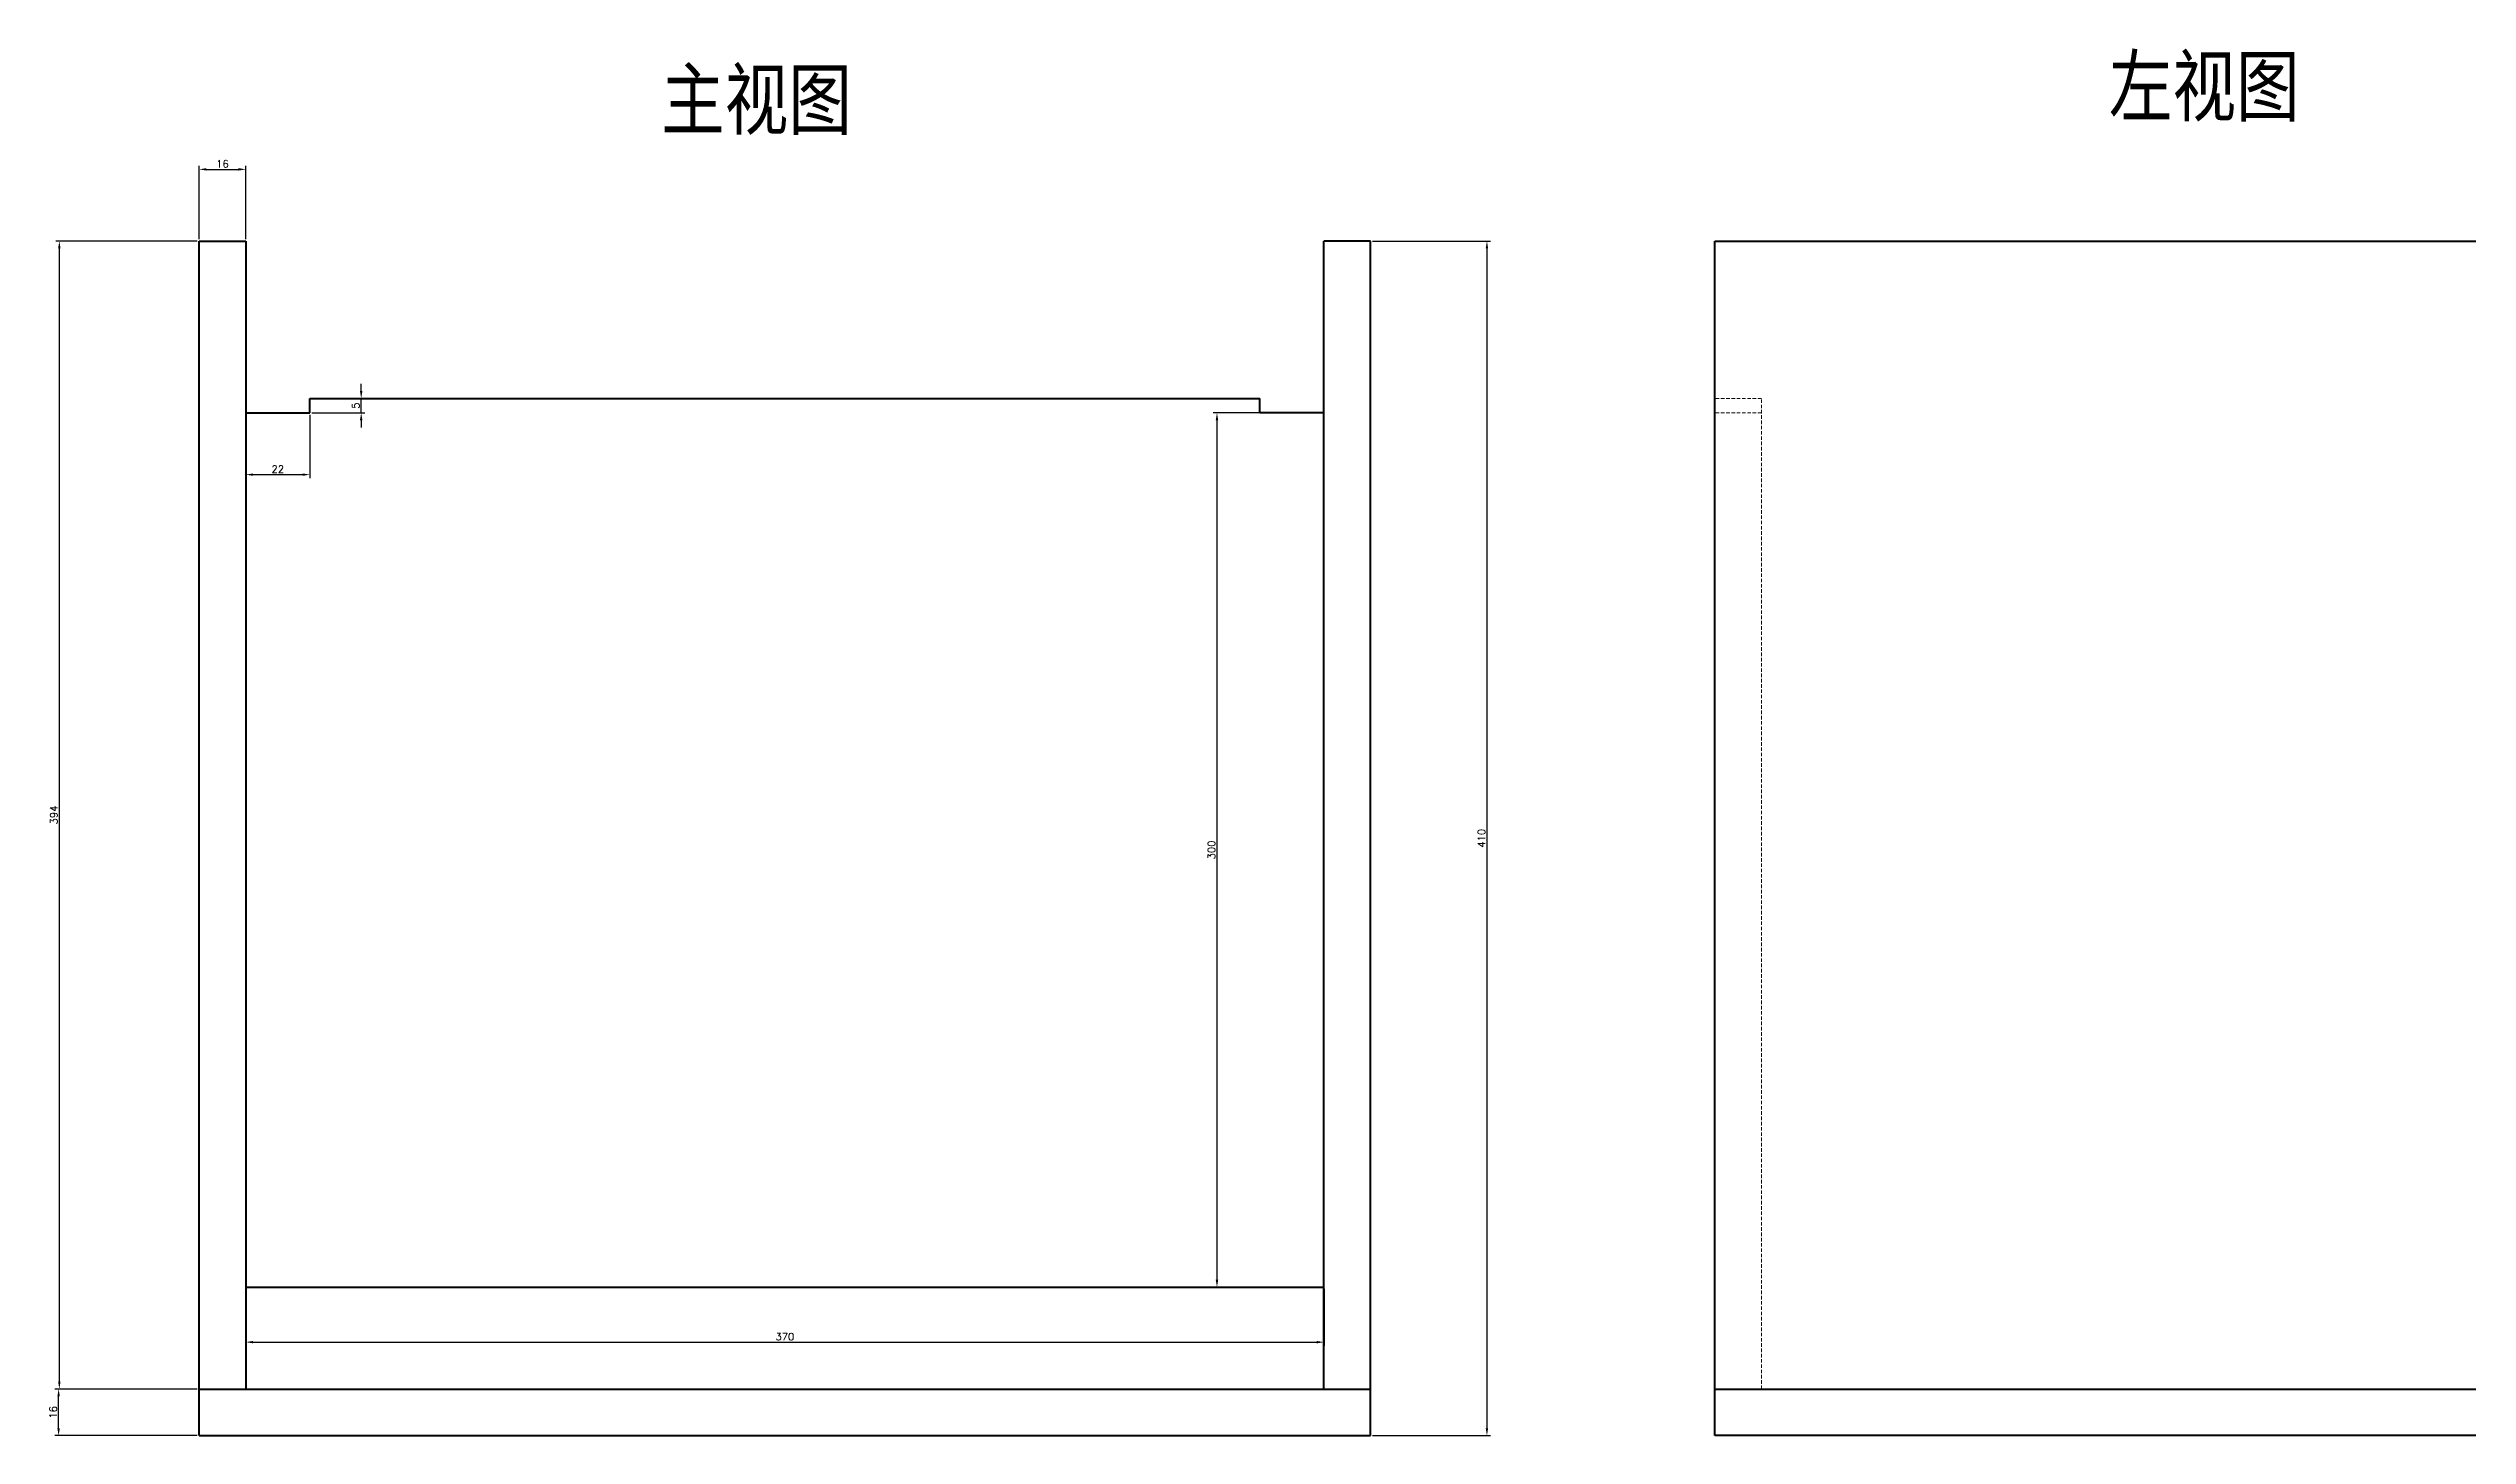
# Model space of a CAD drawing. Header units: millimetres. Extents: x 351 to 2235, y -675 to 500.
# Drawn here: x 351 to 1182, y 24 to 500 of the extents above; entities that cross this region are included whole.
import ezdxf

# ---------------------------------------------------------------- set-up
doc = ezdxf.new("R2010")
doc.units = ezdxf.units.MM
doc.header["$LTSCALE"] = 0.38
doc.linetypes.add('HIDDEN2', pattern=[4.7625, 3.175, -1.5875])
doc.layers.add('细实线', color=7, linetype='Continuous', lineweight=20)
doc.styles.get("Standard").update_dxf_attribs({"font": 'txt', "bigfont": 'gbcbig.shx'})
doc.styles.add('工程图中的汉字', font='simfang.ttf', dxfattribs={"width": 0.8})
doc.dimstyles.new('ISO-25', dxfattribs={"dimtxt": 2.5, "dimasz": 2.5, "dimexe": 1.25, "dimexo": 0.625, "dimtad": 1, "dimtxsty": 'Standard', "dimcen": 2.5, "dimadec": 0, "dimazin": 0, "dimtfac": 1, "dimtmove": 0, "dimatfit": 3, "dimfxl": 1, "dimarcsym": 0})

# ---------------------------------------------------------------- blocks, each defined once
blk = doc.blocks.new('*D12')
at = {"layer": 'Defpoints', "color": 0, "lineweight": 20}
for p in [(403.2, 433.53), (355.22, 39.53), (403.2, 39.53)]:
    blk.add_point(p, dxfattribs=at)
at = {"layer": '细实线', "color": 0, "lineweight": -2}
for p, q in [((402.57, 433.53), (353.97, 433.53)), ((355.22, 431.03), (355.22, 42.03)), ((402.57, 39.53), (353.97, 39.53))]:
    blk.add_line(p, q, dxfattribs=at)
at = {"layer": '细实线', "color": 0, "lineweight": 20}
for points in [[(354.81, 431.03), (355.64, 431.03), (355.22, 433.53)], [(354.81, 42.03), (355.64, 42.03), (355.22, 39.53)]]:
    blk.add_solid(points, dxfattribs=at)
at = {"layer": '细实线', "color": 0, "lineweight": 20, "insert": (353.35, 236.53), "char_height": 2.5, "attachment_point": 5, "rotation": 90}
blk.add_mtext('394', dxfattribs=at)
blk = doc.blocks.new('*D13')
at = {"layer": 'Defpoints', "color": 0, "lineweight": 20}
for p in [(419.2, 458.13), (403.2, 433.53), (419.2, 433.53)]:
    blk.add_point(p, dxfattribs=at)
at = {"layer": '细实线', "color": 0, "lineweight": -2}
for p, q in [((403.2, 434.16), (403.2, 459.38)), ((405.7, 458.13), (416.7, 458.13)), ((419.2, 434.16), (419.2, 459.38))]:
    blk.add_line(p, q, dxfattribs=at)
at = {"layer": '细实线', "color": 0, "lineweight": 20}
for points in [[(405.7, 458.55), (405.7, 457.72), (403.2, 458.13)], [(416.7, 458.55), (416.7, 457.72), (419.2, 458.13)]]:
    blk.add_solid(points, dxfattribs=at)
at = {"layer": '细实线', "color": 0, "lineweight": 20, "insert": (411.2, 460.01), "char_height": 2.5, "attachment_point": 5}
blk.add_mtext('16', dxfattribs=at)
blk = doc.blocks.new('*D14')
at = {"layer": 'Defpoints', "color": 0, "lineweight": 20}
for p in [(419.2, 374.53), (441.2, 374.53), (441.2, 353.36)]:
    blk.add_point(p, dxfattribs=at)
at = {"layer": '细实线', "color": 0, "lineweight": -2}
for p, q in [((419.2, 373.91), (419.2, 352.11)), ((441.2, 373.91), (441.2, 352.11)), ((421.7, 353.36), (438.7, 353.36))]:
    blk.add_line(p, q, dxfattribs=at)
at = {"layer": '细实线', "color": 0, "lineweight": 20}
for points in [[(421.7, 353.78), (421.7, 352.95), (419.2, 353.36)], [(438.7, 353.78), (438.7, 352.95), (441.2, 353.36)]]:
    blk.add_solid(points, dxfattribs=at)
at = {"layer": '细实线', "color": 0, "lineweight": 20, "insert": (430.2, 355.24), "char_height": 2.5, "attachment_point": 5}
blk.add_mtext('22', dxfattribs=at)
blk = doc.blocks.new('*D15')
at = {"layer": 'Defpoints', "color": 0, "lineweight": 20}
for p in [(441.2, 379.53), (441.2, 374.53), (458.81, 379.53)]:
    blk.add_point(p, dxfattribs=at)
at = {"layer": '细实线', "color": 0, "lineweight": -2}
for p, q in [((458.81, 382.03), (458.81, 384.53)), ((441.82, 379.53), (460.06, 379.53)), ((441.82, 374.53), (460.06, 374.53)), ((458.81, 374.53), (458.81, 379.53)), ((458.81, 372.03), (458.81, 369.53))]:
    blk.add_line(p, q, dxfattribs=at)
at = {"layer": '细实线', "color": 0, "lineweight": 20}
for points in [[(458.39, 382.03), (459.23, 382.03), (458.81, 379.53)], [(458.39, 372.03), (459.23, 372.03), (458.81, 374.53)]]:
    blk.add_solid(points, dxfattribs=at)
at = {"layer": '细实线', "color": 0, "lineweight": 20, "insert": (456.94, 377.03), "char_height": 2.5, "attachment_point": 5, "rotation": 90}
blk.add_mtext('5', dxfattribs=at)
blk = doc.blocks.new('*D17')
at = {"layer": 'Defpoints', "color": 0, "lineweight": 20}
for p in [(354.98, 39.53), (403.2, 39.53), (403.2, 23.53)]:
    blk.add_point(p, dxfattribs=at)
at = {"layer": '细实线', "color": 0, "lineweight": -2}
for p, q in [((402.57, 39.53), (353.73, 39.53)), ((354.98, 26.03), (354.98, 37.03)), ((402.57, 23.53), (353.73, 23.53))]:
    blk.add_line(p, q, dxfattribs=at)
at = {"layer": '细实线', "color": 0, "lineweight": 20}
for points in [[(354.56, 37.03), (355.4, 37.03), (354.98, 39.53)], [(354.56, 26.03), (355.4, 26.03), (354.98, 23.53)]]:
    blk.add_solid(points, dxfattribs=at)
at = {"layer": '细实线', "color": 0, "lineweight": 20, "insert": (353.11, 31.53), "char_height": 2.5, "attachment_point": 5, "rotation": 90}
blk.add_mtext('16', dxfattribs=at)
blk = doc.blocks.new('*D18')
at = {"layer": 'Defpoints', "color": 0, "lineweight": 20}
for p in [(805.2, 433.53), (805.2, 23.53), (845.11, 23.53)]:
    blk.add_point(p, dxfattribs=at)
at = {"layer": '细实线', "color": 0, "lineweight": -2}
for p, q in [((805.82, 433.53), (846.36, 433.53)), ((845.11, 431.03), (845.11, 26.03)), ((805.82, 23.53), (846.36, 23.53))]:
    blk.add_line(p, q, dxfattribs=at)
at = {"layer": '细实线', "color": 0, "lineweight": 20}
for points in [[(844.69, 431.03), (845.52, 431.03), (845.11, 433.53)], [(844.69, 26.03), (845.52, 26.03), (845.11, 23.53)]]:
    blk.add_solid(points, dxfattribs=at)
at = {"layer": '细实线', "color": 0, "lineweight": 20, "insert": (843.23, 228.53), "char_height": 2.5, "attachment_point": 5, "rotation": 90}
blk.add_mtext('410', dxfattribs=at)
blk = doc.blocks.new('*D19')
at = {"layer": 'Defpoints', "color": 0, "lineweight": 20}
for p in [(419.2, 74.53), (789.2, 74.53), (789.2, 55.62)]:
    blk.add_point(p, dxfattribs=at)
at = {"layer": '细实线', "color": 0, "lineweight": -2}
for p, q in [((419.2, 73.91), (419.2, 54.37)), ((789.2, 73.91), (789.2, 54.37)), ((421.7, 55.62), (786.7, 55.62))]:
    blk.add_line(p, q, dxfattribs=at)
at = {"layer": '细实线', "color": 0, "lineweight": 20}
for points in [[(421.7, 56.03), (421.7, 55.2), (419.2, 55.62)], [(786.7, 56.03), (786.7, 55.2), (789.2, 55.62)]]:
    blk.add_solid(points, dxfattribs=at)
at = {"layer": '细实线', "color": 0, "lineweight": 20, "insert": (604.2, 57.49), "char_height": 2.5, "attachment_point": 5}
blk.add_mtext('370', dxfattribs=at)
blk = doc.blocks.new('*D20')
at = {"layer": 'Defpoints', "color": 0, "lineweight": 20}
for p in [(789.2, 374.53), (752.47, 74.53), (789.2, 74.53)]:
    blk.add_point(p, dxfattribs=at)
at = {"layer": '细实线', "color": 0, "lineweight": -2}
for p, q in [((788.57, 374.53), (751.22, 374.53)), ((752.47, 372.03), (752.47, 77.03)), ((788.57, 74.53), (751.22, 74.53))]:
    blk.add_line(p, q, dxfattribs=at)
at = {"layer": '细实线', "color": 0, "lineweight": 20}
for points in [[(752.05, 372.03), (752.89, 372.03), (752.47, 374.53)], [(752.05, 77.03), (752.89, 77.03), (752.47, 74.53)]]:
    blk.add_solid(points, dxfattribs=at)
at = {"layer": '细实线', "color": 0, "lineweight": 20, "insert": (750.59, 224.53), "char_height": 2.5, "attachment_point": 5, "rotation": 90}
blk.add_mtext('300', dxfattribs=at)

msp = doc.modelspace()

# ---------------------------------------------------------------- linework, layer by layer
at = {"layer": '细实线', "lineweight": 50}
for p, q in [((403.196, 23.533), (403.196, 433.533)), ((403.196, 433.533), (419.196, 433.533)), ((419.196, 433.533), (419.196, 39.533)), ((805.196, 433.533), (789.196, 433.533)), ((789.196, 39.533), (789.196, 433.533)), ((805.196, 23.533), (805.196, 433.533)), ((923.296, 433.533), (1293.296, 433.533)), ((923.296, 23.533), (923.296, 433.533)), ((419.196, 374.533), (441.196, 374.533)), ((441.196, 379.533), (767.196, 379.533)), ((441.196, 374.533), (441.196, 379.533)), ((767.196, 374.533), (767.196, 379.533)), ((789.196, 374.533), (767.196, 374.533)), ((419.196, 74.533), (789.196, 74.533)), ((403.196, 39.533), (805.196, 39.533)), ((923.296, 39.533), (1323.296, 39.533)), ((403.196, 23.533), (805.196, 23.533)), ((1323.296, 23.533), (923.296, 23.533))]:
    msp.add_line(p, q, dxfattribs=at)
at = {"layer": '细实线', "linetype": 'HIDDEN2', "lineweight": 20}
for p, q in [((939.296, 379.533), (923.296, 379.533)), ((939.296, 374.533), (923.296, 374.533)), ((939.296, 39.533), (939.296, 379.533))]:
    msp.add_line(p, q, dxfattribs=at)

# ---------------------------------------------------------------- texts
at = {"layer": '细实线', "lineweight": 20, "char_height": 20, "attachment_point": 1, "style": '工程图中的汉字'}
for s, width, gutter_width, heights, insert in [('左视图', 224.22699, 27.735, [0], (1058.532, 496.741)), ('主视图', 95.69461, 37.048, [33.642], (561.71, 492.152))]:
    msp.add_mtext_dynamic_manual_height_columns(s, width=width, gutter_width=gutter_width, heights=heights, dxfattribs=dict(at, insert=insert))

# ---------------------------------------------------------------- dimensions: what is measured, and where the dimension line sits
at = {"layer": '细实线', "lineweight": 20}
for base, p1, p2, picture, middle in [((419.196, 458.133), (403.196, 433.533), (419.196, 433.533), '*D13', (411.196, 460.008)), ((441.196, 353.365), (419.196, 374.533), (441.196, 374.533), '*D14', (430.196, 355.24)), ((789.196, 55.616), (419.196, 74.533), (789.196, 74.533), '*D19', (604.196, 57.491))]:
    dim = msp.add_linear_dim(base=base, p1=p1, p2=p2, dimstyle='ISO-25', dxfattribs=at)
    dim.commit()
    dim.dimension.update_dxf_attribs({"geometry": picture, "text_midpoint": middle})
for base, p1, p2, picture, middle in [((355.223, 39.533), (403.196, 433.533), (403.196, 39.533), '*D12', (353.348, 236.533)), ((845.105, 23.533), (805.196, 433.533), (805.196, 23.533), '*D18', (843.23, 228.533)), ((458.81, 379.533), (441.196, 374.533), (441.196, 379.533), '*D15', (456.935, 377.033)), ((752.47, 74.533), (789.196, 374.533), (789.196, 74.533), '*D20', (750.595, 224.533)), ((354.981, 39.533), (403.196, 23.533), (403.196, 39.533), '*D17', (353.106, 31.533))]:
    dim = msp.add_linear_dim(base=base, p1=p1, p2=p2, angle=90, dimstyle='ISO-25', dxfattribs=at)
    dim.commit()
    dim.dimension.update_dxf_attribs({"geometry": picture, "text_midpoint": middle})

doc.saveas('drawing.dxf')
